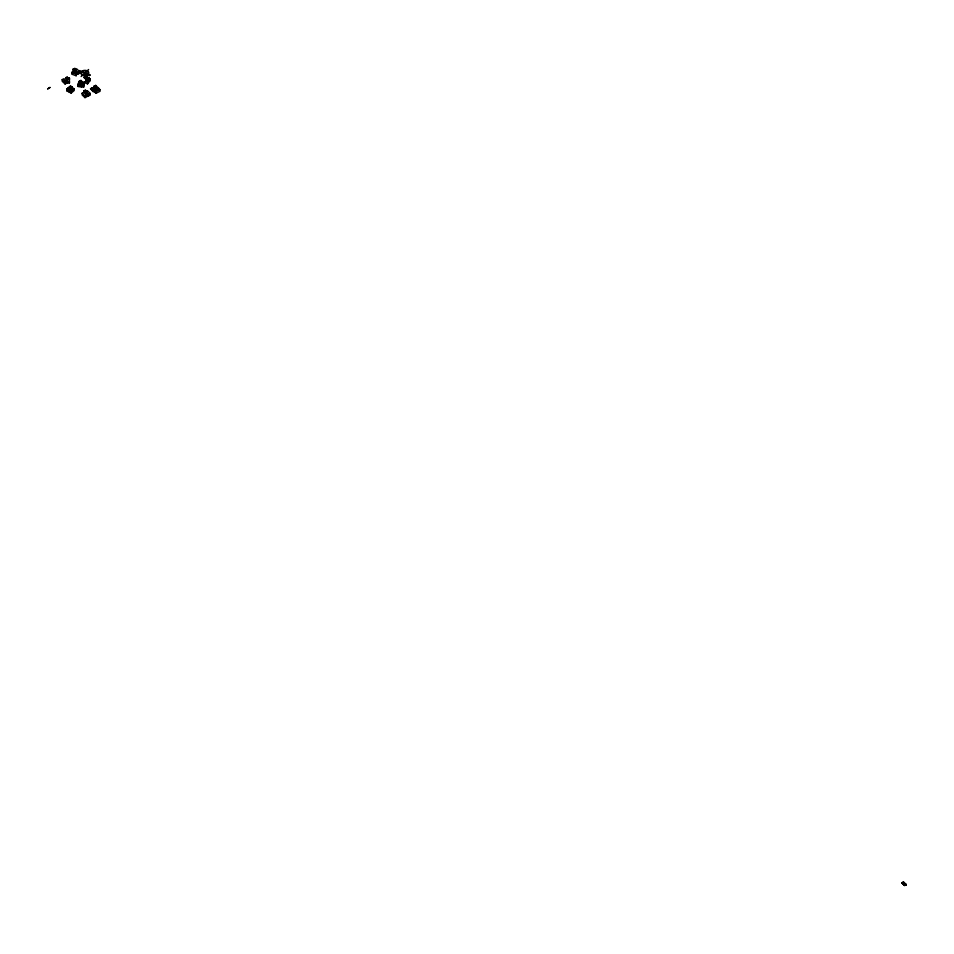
<?xml version="1.0" encoding="UTF-8"?>
<svg xmlns="http://www.w3.org/2000/svg" width="954" height="954" viewBox="0 0 954 954"><rect width="100%" height="100%" fill="white"/><g stroke="black" fill="none" stroke-linecap="round" stroke-linejoin="round"><path stroke-width="1.43" d="M69.415 78.001L69.415 83.034L67.233 83.034L67.233 78.013L69.415 78.001L69.439 79.695M74.662 72.54L75.903 71.944L74.662 72.945M77.501 73.458L76.785 74.209L77.501 73.458L75.903 71.944M81.03 81.794L80.267 86.742L78.133 86.492L78.121 84.799L78.896 81.543L81.03 81.794L80.792 84.56L80.768 82.867L78.645 82.616L78.657 84.31M80.267 86.742L80.494 84.047L78.359 83.797L78.133 86.492M78.371 84.751L78.657 83.582L80.78 83.821L80.506 85.001L78.121 84.799M81.484 85.192L82.318 81.901L84.477 82.139L83.654 87.124L81.495 86.886L81.484 85.192L83.63 85.431L84.477 82.139M81.495 86.886L82.247 81.686L80.923 80.434L79.146 81.71L80.923 80.434M87.541 83.845L87.518 81.829L89.974 78.753L89.211 78.025L87.422 78.884L85.61 81.138L85.633 83.153L87.541 83.845L89.998 80.756L89.974 78.753M71.788 72.492L72.838 71.192L77.167 72.754L76.129 75.748L71.8 74.185L71.788 72.492L76.117 74.054L76.129 75.748M76.117 74.054L77.167 72.754M81.126 76.535L88.615 69.523M66.744 90.785L67.686 89.974L69.403 90.88L68.461 91.691L66.744 90.785L66.72 89.092L70.369 86.158C74.877 86.647 68.342 90.248 72.146 87.088M68.783 88.293L70.489 89.199L69.392 90.141L67.674 89.235L68.771 87.339L70.477 88.233L70.501 89.926L69.773 89.545L71.49 90.034M68.461 91.691L68.438 89.998L71.502 87.363L69.785 86.456M69.773 89.545L68.676 90.499L69.773 89.127M68.783 90.988C70.143 93.409 67.961 88.555 72.492 87.887L74.209 88.794L74.221 90.487L71.168 93.11L69.451 92.216L69.38 89.187L67.662 88.281L67.674 89.235M70.501 89.926L71.514 89.056L71.502 87.363M71.168 93.11L71.145 91.417L74.209 88.794M73.076 69.272L74.865 68.414L76.189 69.666L74.412 70.942L73.076 69.272L74.412 70.942M73.088 69.69L74.865 68.414M74.925 69.761L76.714 68.903L79.564 71.598L79.587 73.291L77.799 74.15L74.949 71.455L74.925 69.761L77.775 72.456L77.799 74.15M74.412 70.524L76.189 69.666M75.962 70.536L75.438 70.453M62.201 79.599L63.99 78.729L66.84 81.436L66.863 83.129L65.075 83.988L62.225 81.293L62.201 79.599L65.051 82.294L65.075 83.988M65.695 77.823C69.475 81.042 63.262 77.632 67.15 77.119L68.485 78.788L67.15 77.119M65.707 78.24L67.162 77.536M77.775 72.456L79.564 71.598M64.944 80.899L67.245 80.398L64.955 81.317M65.051 82.294L66.84 81.436M84.035 77.25L85.812 76.392L87.148 77.644L85.359 78.502L84.035 77.25L87.446 80.899M84.035 77.668L85.812 76.392M85.347 77.548L87.136 76.69L89.223 78.657L87.434 79.528L85.347 77.548L85.371 78.92M82.247 81.686L80.47 82.557L79.146 81.293M80.47 82.974L82.259 82.104L80.935 80.851M83.713 91.095C87.47 94.47 81.018 90.57 85.502 90.225L86.826 91.906L85.502 90.225M93.897 86.265L96.748 88.972L96.759 90.344L93.909 87.649L93.897 86.265L95.686 85.407L98.536 88.102L98.548 89.485L95.698 86.778L95.686 85.407M83.713 91.512L85.502 90.642M90.558 88.674L92.335 87.816L95.066 90.391L93.277 91.679L90.558 88.674L93.277 91.679M82.127 93.242L83.904 92.383L86.766 95.078L86.778 96.771L85.001 97.63L82.151 94.935L82.127 93.242L84.978 95.937L85.001 97.63M85.562 91.584L87.351 90.713L90.201 93.42L90.213 95.114L88.436 95.972L85.586 93.277L85.562 91.584L88.412 94.279L88.436 95.972M90.558 89.104L92.335 87.816M85.037 92.347L86.826 91.489M94.398 87.685L92.955 88.805M93.134 88.567L94.589 87.863M85.8 92.395L86.063 91.858L86.611 92.776M97.773 88.15L97.523 89.974L97.773 88.15L98.298 88.662M96.748 88.972L98.536 88.102M93.277 91.262L98.727 88.448L99.991 89.64L100.015 91.334L95.984 93.289L94.72 92.097L94.696 90.403M84.978 95.937L86.766 95.078M88.412 94.279L90.201 93.42M95.412 91.345L94.625 90.606M88.126 95.269C84.024 98.047 90.785 94.279 86.528 94.172M95.984 93.289L95.96 91.596L99.991 89.64M901.924 882.903L903.7 882.319M903.927 882.533L902.21 883.225L903.044 884.024M902.532 883.535L904.07 882.665M902.675 883.666L904.392 882.975M902.806 883.809L904.869 883.476L903.14 884.119M904.726 883.285C901.888 883.619 903.688 885.443 905.334 883.869M903.283 884.251L905 883.559L906.038 884.585M903.414 884.382L905.191 883.726M903.748 884.692L905.477 884M903.7 884.585L905.656 884.167M903.927 884.811L905.799 884.31M905.942 884.441L904.118 884.99M904.356 885.264L906.217 884.763M904.535 885.443L906.3 884.728L904.642 885.586L901.84 882.927L904.309 885.157M67.233 82.271L66.553 82.831L67.233 82.688M85.61 81.138L87.518 81.829M85.216 72.707L87.911 74.007A3.387 2.278 -0.7 0 0 85.025 70.751A3.387 2.278 -0.7 0 0 81.698 73.852A3.387 2.278 -0.7 0 0 87.208 74.662L84.512 73.363M79.707 70.536L84.87 73.029M72.146 87.506L70.369 86.158M69.809 88.15L71.514 89.056M66.72 89.092L68.438 89.998M68.664 90.081L71.145 91.417M85.824 76.809L87.148 78.061L87.136 76.69M89.998 80.756L89.211 78.025M74.865 68.831L76.201 70.083M75.974 70.966L75.163 70.167L75.712 71.085M92.347 88.233L95.96 91.596M95.209 91.441L94.434 90.702L95.221 91.858M94.637 91.024L95.412 91.763M903.462 882.092L906.3 884.787M903.879 882.486L902.114 883.082M98.727 88.448L98.751 90.141M87.351 90.713L87.363 92.407M83.63 85.431L83.654 87.124M72.838 71.192L72.862 72.886M72.492 87.887L72.516 89.581M69.415 83.034L69.403 81.34L67.209 81.34L67.233 83.034M67.233 78.013L67.257 79.707M90.058 75.032L89.354 75.688L87.708 74.901A3.983 2.683 -0.7 0 1 81.15 74.018A3.983 2.683 -0.7 0 1 85.085 70.346A3.983 2.683 -0.7 0 1 88.4 74.245L90.058 75.032M49.918 87.458L47.7 88.889L49.918 87.458M903.486 882.068L901.84 882.927L903.486 882.068"/></g></svg>
